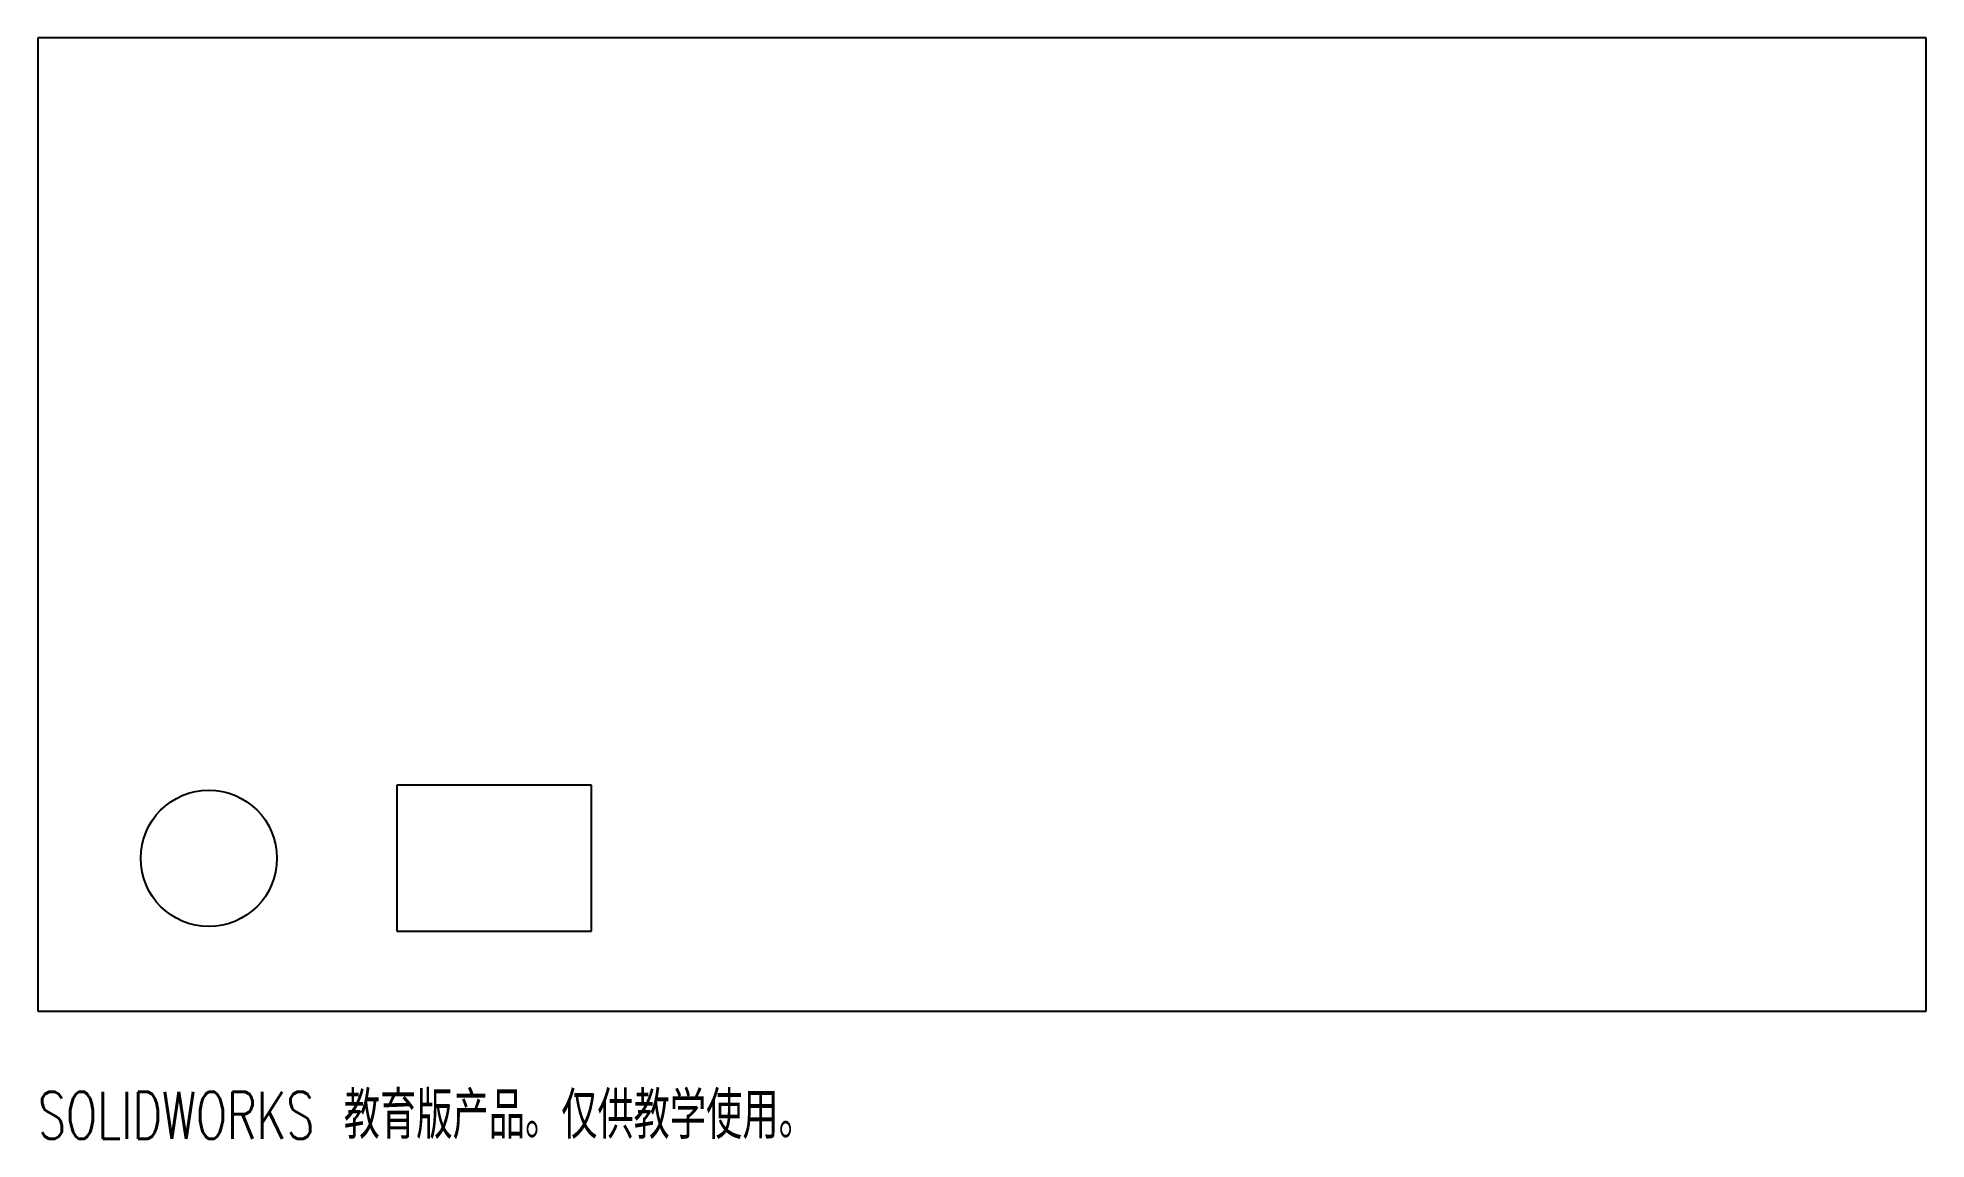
# Model space of a CAD drawing. Header units: millimetres. Extents: x -105 to 89, y -54 to 59.
import ezdxf

# ---------------------------------------------------------------- set-up
doc = ezdxf.new("R2010")
doc.units = ezdxf.units.MM
doc.styles.add('SLDTEXTSTYLE0', font='TXT', dxfattribs={"width": 0.7, "bigfont": 'bigfont'})

msp = doc.modelspace()

# ---------------------------------------------------------------- linework, layer by layer
at = {"color": 7, "linetype": 'Continuous', "lineweight": 25}
for p, q in [((89.29, 58.75), (-104.71, 58.75)), ((-104.71, 58.75), (-104.71, -41.25)), ((89.29, -41.25), (89.29, 58.75)), ((-47.84, -18.02), (-67.84, -18.02)), ((-67.84, -18.02), (-67.84, -33.02)), ((-47.84, -33.02), (-47.84, -18.02)), ((-67.84, -33.02), (-47.84, -33.02)), ((-104.71, -41.25), (89.29, -41.25))]:
    msp.add_line(p, q, dxfattribs=at)
msp.add_circle((-87.14, -25.54), 7, dxfattribs=at)

# ---------------------------------------------------------------- texts
at = {"color": 7, "linetype": 'Continuous', "insert": (-104.71, -49.52), "char_height": 4.8336, "attachment_point": 1, "style": 'SLDTEXTSTYLE0'}
msp.add_mtext('SOLIDWORKS 教育版产品。仅供教学使用。', dxfattribs=at)

doc.saveas('drawing.dxf')
